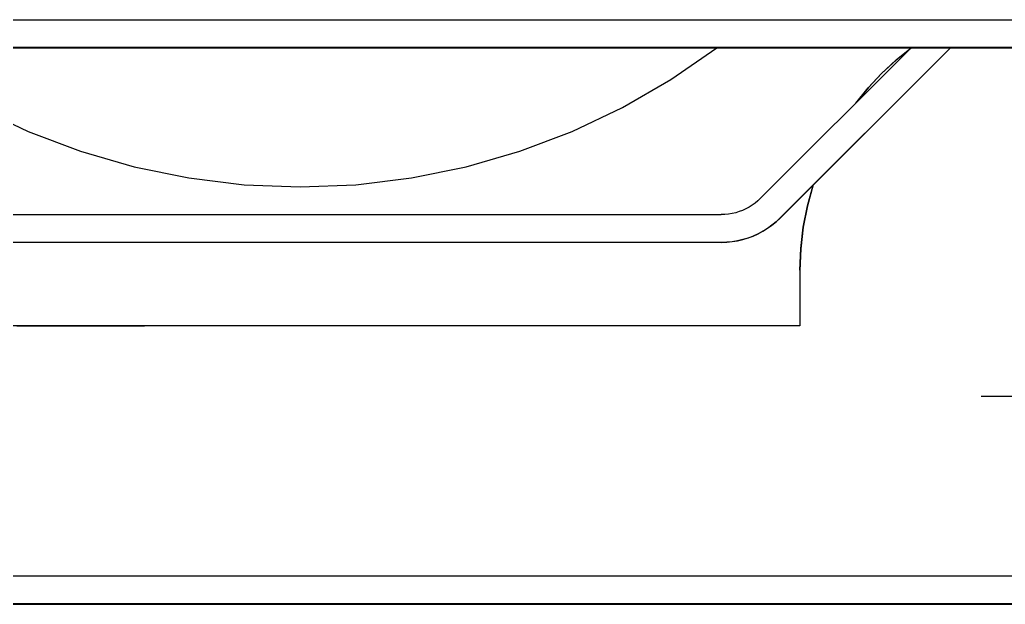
# Model space of a CAD drawing. Extents: x 0 to 634, y -8 to 556.
# Drawn here: x 590.48 to 608.23, y 250.26 to 260.78 of the extents above; entities that cross this region are included whole.
import ezdxf

# ---------------------------------------------------------------- set-up
doc = ezdxf.new("R2010")
doc.units = 0
doc.header["$LTSCALE"] = 0.5
doc.linetypes.add('CENTER', pattern=[50.8, 31.75, -6.35, 6.35, -6.35])
doc.layers.add('MSM_CENTER', color=1, linetype='CENTER')
doc.layers.add('MSM_CONTINUOUS', color=7, linetype='CONTINUOUS')

msp = doc.modelspace()

# ---------------------------------------------------------------- linework, layer by layer
at = {"layer": 'MSM_CENTER'}
msp.add_line((607.79, 254.004), (615.79, 254.004), dxfattribs=at)
at = {"layer": 'MSM_CONTINUOUS'}
for p, q in [((576.026, 260.783), (615.026, 260.783)), ((615.026, 260.283), (576.026, 260.283)), ((576.026, 260.277), (615.026, 260.277)), ((590.57, 260.281), (590.392, 260.281)), ((590.392, 260.281), (590.57, 260.281)), ((590.57, 260.279), (590.392, 260.279)), ((590.392, 260.279), (590.57, 260.279)), ((590.754, 260.281), (590.57, 260.281)), ((590.57, 260.281), (590.754, 260.281)), ((590.754, 260.279), (590.57, 260.279)), ((590.57, 260.279), (590.754, 260.279)), ((590.943, 260.281), (590.754, 260.281)), ((590.754, 260.281), (590.943, 260.281)), ((590.943, 260.279), (590.754, 260.279)), ((590.754, 260.279), (590.943, 260.279)), ((591.135, 260.281), (590.943, 260.281)), ((590.943, 260.281), (591.135, 260.281)), ((591.135, 260.279), (590.943, 260.279)), ((590.943, 260.279), (591.135, 260.279)), ((591.33, 260.281), (591.135, 260.281)), ((591.135, 260.281), (591.33, 260.281)), ((591.33, 260.279), (591.135, 260.279)), ((591.135, 260.279), (591.33, 260.279)), ((591.526, 260.281), (591.33, 260.281)), ((591.33, 260.281), (591.526, 260.281)), ((591.526, 260.279), (591.33, 260.279)), ((591.33, 260.279), (591.526, 260.279)), ((591.723, 260.281), (591.526, 260.281)), ((591.526, 260.281), (591.723, 260.281)), ((591.723, 260.279), (591.526, 260.279)), ((591.526, 260.279), (591.723, 260.279)), ((591.918, 260.281), (591.723, 260.281)), ((591.723, 260.281), (591.918, 260.281)), ((591.918, 260.279), (591.723, 260.279)), ((591.723, 260.279), (591.918, 260.279)), ((592.11, 260.281), (591.918, 260.281)), ((591.918, 260.281), (592.11, 260.281)), ((592.11, 260.279), (591.918, 260.279)), ((591.918, 260.279), (592.11, 260.279)), ((592.299, 260.281), (592.11, 260.281)), ((592.11, 260.281), (592.299, 260.281)), ((592.299, 260.279), (592.11, 260.279)), ((592.11, 260.279), (592.299, 260.279)), ((592.483, 260.281), (592.299, 260.281)), ((592.299, 260.281), (592.483, 260.281)), ((592.483, 260.279), (592.299, 260.279)), ((592.299, 260.279), (592.483, 260.279)), ((592.661, 260.281), (592.483, 260.281)), ((592.483, 260.281), (592.661, 260.281)), ((592.661, 260.279), (592.483, 260.279)), ((592.483, 260.279), (592.661, 260.279)), ((592.833, 260.281), (592.661, 260.281)), ((592.661, 260.281), (592.833, 260.281)), ((592.833, 260.279), (592.661, 260.279)), ((592.661, 260.279), (592.833, 260.279)), ((592.996, 260.281), (592.833, 260.281)), ((592.833, 260.281), (592.996, 260.281)), ((592.996, 260.279), (592.833, 260.279)), ((592.833, 260.279), (592.996, 260.279)), ((593.15, 260.281), (592.996, 260.281)), ((592.996, 260.281), (593.15, 260.281)), ((593.15, 260.279), (592.996, 260.279)), ((592.996, 260.279), (593.15, 260.279)), ((593.294, 260.281), (593.15, 260.281)), ((593.15, 260.281), (593.294, 260.281)), ((593.294, 260.279), (593.15, 260.279)), ((593.15, 260.279), (593.294, 260.279)), ((593.427, 260.281), (593.294, 260.281)), ((593.294, 260.281), (593.427, 260.281)), ((593.427, 260.279), (593.294, 260.279)), ((593.294, 260.279), (593.427, 260.279)), ((593.549, 260.281), (593.427, 260.281)), ((593.427, 260.281), (593.549, 260.281)), ((593.549, 260.279), (593.427, 260.279)), ((593.427, 260.279), (593.549, 260.279)), ((593.658, 260.281), (593.549, 260.281)), ((593.549, 260.281), (593.658, 260.281)), ((593.658, 260.279), (593.549, 260.279)), ((593.549, 260.279), (593.658, 260.279)), ((593.754, 260.281), (593.658, 260.281)), ((593.658, 260.281), (593.754, 260.281)), ((593.754, 260.279), (593.658, 260.279)), ((593.658, 260.279), (593.754, 260.279)), ((593.836, 260.281), (593.754, 260.281)), ((593.754, 260.281), (593.836, 260.281)), ((593.836, 260.279), (593.754, 260.279)), ((593.754, 260.279), (593.836, 260.279)), ((593.904, 260.281), (593.836, 260.281)), ((593.836, 260.281), (593.904, 260.281)), ((593.904, 260.279), (593.836, 260.279)), ((593.836, 260.279), (593.904, 260.279)), ((593.957, 260.281), (593.904, 260.281)), ((593.904, 260.281), (593.957, 260.281)), ((593.957, 260.279), (593.904, 260.279)), ((593.904, 260.279), (593.957, 260.279)), ((593.996, 260.281), (593.957, 260.281)), ((593.957, 260.281), (593.996, 260.281)), ((593.996, 260.279), (593.957, 260.279)), ((593.957, 260.279), (593.996, 260.279)), ((594.019, 260.281), (593.996, 260.281)), ((593.996, 260.281), (594.019, 260.281)), ((594.019, 260.279), (593.996, 260.279)), ((593.996, 260.279), (594.019, 260.279)), ((594.026, 260.281), (594.019, 260.281)), ((594.019, 260.281), (594.026, 260.281)), ((594.026, 260.279), (594.019, 260.279)), ((594.019, 260.279), (594.026, 260.279)), ((594.28, 260.282), (594.276, 260.282)), ((594.276, 260.282), (594.281, 260.282)), ((594.281, 260.278), (594.276, 260.278)), ((594.276, 260.278), (594.28, 260.278)), ((594.292, 260.282), (594.28, 260.282)), ((594.28, 260.278), (594.292, 260.278)), ((594.281, 260.282), (594.295, 260.282)), ((594.295, 260.278), (594.281, 260.278)), ((594.311, 260.282), (594.292, 260.282)), ((594.292, 260.278), (594.311, 260.278)), ((594.295, 260.282), (594.319, 260.282)), ((594.319, 260.278), (594.295, 260.278)), ((594.338, 260.282), (594.311, 260.282)), ((594.311, 260.278), (594.338, 260.278)), ((594.319, 260.282), (594.352, 260.282)), ((594.352, 260.278), (594.319, 260.278)), ((594.372, 260.282), (594.338, 260.282)), ((594.338, 260.278), (594.372, 260.278)), ((594.352, 260.282), (594.394, 260.282)), ((594.394, 260.278), (594.352, 260.278)), ((594.413, 260.282), (594.372, 260.282)), ((594.372, 260.278), (594.413, 260.278)), ((594.394, 260.282), (594.444, 260.282)), ((594.444, 260.278), (594.394, 260.278)), ((594.461, 260.282), (594.413, 260.282)), ((594.413, 260.278), (594.461, 260.278)), ((594.444, 260.282), (594.503, 260.282)), ((594.503, 260.278), (594.444, 260.278)), ((594.515, 260.282), (594.461, 260.282)), ((594.461, 260.278), (594.515, 260.278)), ((594.503, 260.282), (594.569, 260.282)), ((594.569, 260.278), (594.503, 260.278)), ((594.576, 260.282), (594.515, 260.282)), ((594.515, 260.278), (594.576, 260.278)), ((594.569, 260.282), (594.643, 260.282)), ((594.643, 260.278), (594.569, 260.278)), ((594.643, 260.282), (594.576, 260.282)), ((594.576, 260.278), (594.643, 260.278)), ((594.715, 260.282), (594.643, 260.282)), ((594.643, 260.282), (594.723, 260.282)), ((594.723, 260.278), (594.643, 260.278)), ((594.643, 260.278), (594.715, 260.278)), ((594.792, 260.282), (594.715, 260.282)), ((594.715, 260.278), (594.792, 260.278)), ((594.723, 260.282), (594.81, 260.282)), ((594.81, 260.278), (594.723, 260.278)), ((594.873, 260.282), (594.792, 260.282)), ((594.792, 260.278), (594.873, 260.278)), ((594.81, 260.282), (594.901, 260.282)), ((594.901, 260.278), (594.81, 260.278)), ((594.959, 260.282), (594.873, 260.282)), ((594.873, 260.278), (594.959, 260.278)), ((594.901, 260.282), (594.998, 260.282)), ((594.998, 260.278), (594.901, 260.278)), ((595.048, 260.282), (594.959, 260.282)), ((594.959, 260.278), (595.048, 260.278)), ((594.998, 260.282), (595.099, 260.282)), ((595.099, 260.278), (594.998, 260.278)), ((595.14, 260.282), (595.048, 260.282)), ((595.048, 260.278), (595.14, 260.278)), ((595.099, 260.282), (595.203, 260.282)), ((595.203, 260.278), (595.099, 260.278)), ((595.235, 260.282), (595.14, 260.282)), ((595.14, 260.278), (595.235, 260.278)), ((595.203, 260.282), (595.309, 260.282)), ((595.309, 260.278), (595.203, 260.278)), ((595.331, 260.282), (595.235, 260.282)), ((595.235, 260.278), (595.331, 260.278)), ((595.309, 260.282), (595.418, 260.282)), ((595.418, 260.278), (595.309, 260.278)), ((595.428, 260.282), (595.331, 260.282)), ((595.331, 260.278), (595.428, 260.278)), ((595.418, 260.282), (595.635, 260.282)), ((595.526, 260.278), (595.418, 260.278)), ((595.526, 260.282), (595.428, 260.282)), ((595.428, 260.278), (595.625, 260.278)), ((595.625, 260.282), (595.526, 260.282)), ((595.635, 260.278), (595.526, 260.278)), ((595.722, 260.282), (595.625, 260.282)), ((595.625, 260.278), (595.722, 260.278)), ((595.635, 260.282), (595.744, 260.282)), ((595.744, 260.278), (595.635, 260.278)), ((595.818, 260.282), (595.722, 260.282)), ((595.722, 260.278), (595.818, 260.278)), ((595.744, 260.282), (595.85, 260.282)), ((595.85, 260.278), (595.744, 260.278)), ((595.913, 260.282), (595.818, 260.282)), ((595.818, 260.278), (595.913, 260.278)), ((595.85, 260.282), (595.954, 260.282)), ((595.954, 260.278), (595.85, 260.278)), ((596.005, 260.282), (595.913, 260.282)), ((595.913, 260.278), (596.005, 260.278)), ((595.954, 260.282), (596.055, 260.282)), ((596.055, 260.278), (595.954, 260.278)), ((596.094, 260.282), (596.005, 260.282)), ((596.005, 260.278), (596.094, 260.278)), ((596.055, 260.282), (596.151, 260.282)), ((596.151, 260.278), (596.055, 260.278)), ((596.18, 260.282), (596.094, 260.282)), ((596.094, 260.278), (596.18, 260.278)), ((596.151, 260.282), (596.243, 260.282)), ((596.243, 260.278), (596.151, 260.278)), ((596.261, 260.282), (596.18, 260.282)), ((596.18, 260.278), (596.261, 260.278)), ((596.243, 260.282), (596.33, 260.282)), ((596.33, 260.278), (596.243, 260.278)), ((596.338, 260.282), (596.261, 260.282)), ((596.261, 260.278), (596.338, 260.278)), ((596.33, 260.282), (596.41, 260.282)), ((596.41, 260.278), (596.33, 260.278)), ((596.41, 260.282), (596.338, 260.282)), ((596.338, 260.278), (596.41, 260.278)), ((596.477, 260.282), (596.41, 260.282)), ((596.41, 260.282), (596.484, 260.282)), ((596.484, 260.278), (596.41, 260.278)), ((596.41, 260.278), (596.477, 260.278)), ((596.538, 260.282), (596.477, 260.282)), ((596.477, 260.278), (596.538, 260.278)), ((596.484, 260.282), (596.55, 260.282)), ((596.55, 260.278), (596.484, 260.278)), ((596.592, 260.282), (596.538, 260.282)), ((596.538, 260.278), (596.592, 260.278)), ((596.55, 260.282), (596.609, 260.282)), ((596.609, 260.278), (596.55, 260.278)), ((596.64, 260.282), (596.592, 260.282)), ((596.592, 260.278), (596.64, 260.278)), ((596.609, 260.282), (596.659, 260.282)), ((596.659, 260.278), (596.609, 260.278)), ((596.681, 260.282), (596.64, 260.282)), ((596.64, 260.278), (596.681, 260.278)), ((596.659, 260.282), (596.701, 260.282)), ((596.701, 260.278), (596.659, 260.278)), ((596.715, 260.282), (596.681, 260.282)), ((596.681, 260.278), (596.715, 260.278)), ((596.701, 260.282), (596.734, 260.282)), ((596.734, 260.278), (596.701, 260.278)), ((596.742, 260.282), (596.715, 260.282)), ((596.715, 260.278), (596.742, 260.278)), ((596.734, 260.282), (596.757, 260.282)), ((596.757, 260.278), (596.734, 260.278)), ((596.761, 260.282), (596.742, 260.282)), ((596.742, 260.278), (596.761, 260.278)), ((596.757, 260.282), (596.772, 260.282)), ((596.772, 260.278), (596.757, 260.278)), ((596.773, 260.282), (596.761, 260.282)), ((596.761, 260.278), (596.773, 260.278)), ((596.772, 260.282), (596.776, 260.282)), ((596.776, 260.278), (596.772, 260.278)), ((596.776, 260.282), (596.773, 260.282)), ((596.773, 260.278), (596.776, 260.278)), ((597.034, 260.281), (597.026, 260.281)), ((597.026, 260.281), (597.034, 260.281)), ((597.034, 260.279), (597.026, 260.279)), ((597.026, 260.279), (597.034, 260.279)), ((597.057, 260.281), (597.034, 260.281)), ((597.034, 260.281), (597.057, 260.281)), ((597.057, 260.279), (597.034, 260.279)), ((597.034, 260.279), (597.057, 260.279)), ((597.096, 260.281), (597.057, 260.281)), ((597.057, 260.281), (597.096, 260.281)), ((597.096, 260.279), (597.057, 260.279)), ((597.057, 260.279), (597.096, 260.279)), ((597.149, 260.281), (597.096, 260.281)), ((597.096, 260.281), (597.149, 260.281)), ((597.149, 260.279), (597.096, 260.279)), ((597.096, 260.279), (597.149, 260.279)), ((597.217, 260.281), (597.149, 260.281)), ((597.149, 260.281), (597.217, 260.281)), ((597.217, 260.279), (597.149, 260.279)), ((597.149, 260.279), (597.217, 260.279)), ((597.299, 260.281), (597.217, 260.281)), ((597.217, 260.281), (597.299, 260.281)), ((597.299, 260.279), (597.217, 260.279)), ((597.217, 260.279), (597.299, 260.279)), ((597.395, 260.281), (597.299, 260.281)), ((597.299, 260.281), (597.395, 260.281)), ((597.395, 260.279), (597.299, 260.279)), ((597.299, 260.279), (597.395, 260.279)), ((597.504, 260.281), (597.395, 260.281)), ((597.395, 260.281), (597.504, 260.281)), ((597.504, 260.279), (597.395, 260.279)), ((597.395, 260.279), (597.504, 260.279)), ((597.625, 260.281), (597.504, 260.281)), ((597.504, 260.281), (597.625, 260.281)), ((597.625, 260.279), (597.504, 260.279)), ((597.504, 260.279), (597.625, 260.279)), ((597.759, 260.281), (597.625, 260.281)), ((597.625, 260.281), (597.759, 260.281)), ((597.759, 260.279), (597.625, 260.279)), ((597.625, 260.279), (597.759, 260.279)), ((597.903, 260.281), (597.759, 260.281)), ((597.759, 260.281), (597.903, 260.281)), ((597.903, 260.279), (597.759, 260.279)), ((597.759, 260.279), (597.903, 260.279)), ((598.057, 260.281), (597.903, 260.281)), ((597.903, 260.281), (598.057, 260.281)), ((598.057, 260.279), (597.903, 260.279)), ((597.903, 260.279), (598.057, 260.279)), ((598.22, 260.281), (598.057, 260.281)), ((598.057, 260.281), (598.22, 260.281)), ((598.22, 260.279), (598.057, 260.279)), ((598.057, 260.279), (598.22, 260.279)), ((598.392, 260.281), (598.22, 260.281)), ((598.22, 260.281), (598.392, 260.281)), ((598.392, 260.279), (598.22, 260.279)), ((598.22, 260.279), (598.392, 260.279)), ((598.57, 260.281), (598.392, 260.281)), ((598.392, 260.281), (598.57, 260.281)), ((598.57, 260.279), (598.392, 260.279)), ((598.392, 260.279), (598.57, 260.279)), ((598.754, 260.281), (598.57, 260.281)), ((598.57, 260.281), (598.754, 260.281)), ((598.754, 260.279), (598.57, 260.279)), ((598.57, 260.279), (598.754, 260.279)), ((598.943, 260.281), (598.754, 260.281)), ((598.754, 260.281), (598.943, 260.281)), ((598.943, 260.279), (598.754, 260.279)), ((598.754, 260.279), (598.943, 260.279)), ((599.135, 260.281), (598.943, 260.281)), ((598.943, 260.281), (599.135, 260.281)), ((599.135, 260.279), (598.943, 260.279)), ((598.943, 260.279), (599.135, 260.279)), ((599.33, 260.281), (599.135, 260.281)), ((599.135, 260.281), (599.33, 260.281)), ((599.33, 260.279), (599.135, 260.279)), ((599.135, 260.279), (599.33, 260.279)), ((599.526, 260.281), (599.33, 260.281)), ((599.33, 260.281), (599.526, 260.281)), ((599.526, 260.279), (599.33, 260.279)), ((599.33, 260.279), (599.526, 260.279)), ((599.723, 260.281), (599.526, 260.281)), ((599.526, 260.281), (599.723, 260.281)), ((599.723, 260.279), (599.526, 260.279)), ((599.526, 260.279), (599.723, 260.279)), ((599.918, 260.281), (599.723, 260.281)), ((599.723, 260.281), (599.918, 260.281)), ((599.918, 260.279), (599.723, 260.279)), ((599.723, 260.279), (599.918, 260.279)), ((600.11, 260.281), (599.918, 260.281)), ((599.918, 260.281), (600.11, 260.281)), ((600.11, 260.279), (599.918, 260.279)), ((599.918, 260.279), (600.11, 260.279)), ((600.299, 260.281), (600.11, 260.281)), ((600.11, 260.281), (600.299, 260.281)), ((600.299, 260.279), (600.11, 260.279)), ((600.11, 260.279), (600.299, 260.279)), ((600.483, 260.281), (600.299, 260.281)), ((600.299, 260.281), (600.483, 260.281)), ((600.483, 260.279), (600.299, 260.279)), ((600.299, 260.279), (600.483, 260.279)), ((600.661, 260.281), (600.483, 260.281)), ((600.483, 260.281), (600.661, 260.281)), ((600.661, 260.279), (600.483, 260.279)), ((600.483, 260.279), (600.661, 260.279)), ((600.833, 260.281), (600.661, 260.281)), ((600.661, 260.281), (600.833, 260.281)), ((600.833, 260.279), (600.661, 260.279)), ((600.661, 260.279), (600.833, 260.279)), ((600.996, 260.281), (600.833, 260.281)), ((600.833, 260.281), (600.996, 260.281)), ((600.996, 260.279), (600.833, 260.279)), ((600.833, 260.279), (600.996, 260.279)), ((601.15, 260.281), (600.996, 260.281)), ((600.996, 260.281), (601.15, 260.281)), ((601.15, 260.279), (600.996, 260.279)), ((600.996, 260.279), (601.15, 260.279)), ((601.294, 260.281), (601.15, 260.281)), ((601.15, 260.281), (601.294, 260.281)), ((601.294, 260.279), (601.15, 260.279)), ((601.15, 260.279), (601.294, 260.279)), ((601.427, 260.281), (601.294, 260.281)), ((601.294, 260.281), (601.427, 260.281)), ((601.427, 260.279), (601.294, 260.279)), ((601.294, 260.279), (601.427, 260.279)), ((601.549, 260.281), (601.427, 260.281)), ((601.427, 260.281), (601.549, 260.281)), ((601.549, 260.279), (601.427, 260.279)), ((601.427, 260.279), (601.549, 260.279)), ((601.658, 260.281), (601.549, 260.281)), ((601.549, 260.281), (601.658, 260.281)), ((601.658, 260.279), (601.549, 260.279)), ((601.549, 260.279), (601.658, 260.279)), ((601.754, 260.281), (601.658, 260.281)), ((601.658, 260.281), (601.754, 260.281)), ((601.754, 260.279), (601.658, 260.279)), ((601.658, 260.279), (601.754, 260.279)), ((601.836, 260.281), (601.754, 260.281)), ((601.754, 260.281), (601.836, 260.281)), ((601.836, 260.279), (601.754, 260.279)), ((601.754, 260.279), (601.836, 260.279)), ((601.904, 260.281), (601.836, 260.281)), ((601.836, 260.281), (601.904, 260.281)), ((601.904, 260.279), (601.836, 260.279)), ((601.836, 260.279), (601.904, 260.279)), ((601.957, 260.281), (601.904, 260.281)), ((601.904, 260.281), (601.957, 260.281)), ((601.957, 260.279), (601.904, 260.279)), ((601.904, 260.279), (601.957, 260.279)), ((601.996, 260.281), (601.957, 260.281)), ((601.957, 260.281), (601.996, 260.281)), ((601.996, 260.279), (601.957, 260.279)), ((601.957, 260.279), (601.996, 260.279)), ((602.019, 260.281), (601.996, 260.281)), ((601.996, 260.281), (602.019, 260.281)), ((602.019, 260.279), (601.996, 260.279)), ((601.996, 260.279), (602.019, 260.279)), ((602.026, 260.281), (602.019, 260.281)), ((602.019, 260.281), (602.026, 260.281)), ((602.026, 260.279), (602.019, 260.279)), ((602.019, 260.279), (602.026, 260.279)), ((602.205, 259.706), (603.033, 260.277)), ((603.705, 260.28), (603.701, 260.28)), ((603.701, 260.28), (603.705, 260.28)), ((603.714, 260.28), (603.705, 260.28)), ((603.705, 260.28), (603.717, 260.28)), ((603.73, 260.28), (603.714, 260.28)), ((603.717, 260.28), (603.736, 260.28)), ((603.752, 260.28), (603.73, 260.28)), ((603.736, 260.28), (603.763, 260.28)), ((603.78, 260.28), (603.752, 260.28)), ((603.763, 260.28), (603.798, 260.28)), ((603.813, 260.28), (603.78, 260.28)), ((603.798, 260.28), (603.839, 260.28)), ((603.853, 260.28), (603.813, 260.28)), ((603.819, 257.567), (606.53, 260.277)), ((603.839, 260.28), (603.887, 260.28)), ((603.897, 260.28), (603.853, 260.28)), ((603.887, 260.28), (603.941, 260.28)), ((603.947, 260.28), (603.897, 260.28)), ((603.941, 260.28), (604.002, 260.28)), ((604.002, 260.28), (603.947, 260.28)), ((604.061, 260.28), (604.002, 260.28)), ((604.002, 260.28), (604.068, 260.28)), ((604.124, 260.28), (604.061, 260.28)), ((604.068, 260.28), (604.139, 260.28)), ((604.191, 260.28), (604.124, 260.28)), ((604.139, 260.28), (604.214, 260.28)), ((607.237, 260.277), (604.173, 257.213)), ((607.239, 260.277), (604.173, 257.211)), ((604.261, 260.28), (604.191, 260.28)), ((604.214, 260.28), (604.293, 260.28)), ((604.334, 260.28), (604.261, 260.28)), ((604.293, 260.28), (604.376, 260.28)), ((604.41, 260.28), (604.334, 260.28)), ((604.376, 260.28), (604.461, 260.28)), ((604.487, 260.28), (604.41, 260.28)), ((604.461, 260.28), (604.548, 260.28)), ((604.566, 260.28), (604.487, 260.28)), ((604.548, 260.28), (604.637, 260.28)), ((604.646, 260.28), (604.566, 260.28)), ((604.637, 260.28), (604.726, 260.28)), ((604.726, 260.28), (604.646, 260.28)), ((604.807, 260.28), (604.726, 260.28)), ((604.726, 260.28), (604.816, 260.28)), ((604.887, 260.28), (604.807, 260.28)), ((604.816, 260.28), (604.904, 260.28)), ((604.966, 260.28), (604.887, 260.28)), ((604.904, 260.28), (604.992, 260.28)), ((605.043, 260.28), (604.966, 260.28)), ((604.992, 260.28), (605.077, 260.28)), ((605.119, 260.28), (605.043, 260.28)), ((605.077, 260.28), (605.16, 260.28)), ((605.192, 260.28), (605.119, 260.28)), ((605.16, 260.28), (605.239, 260.28)), ((605.262, 260.28), (605.192, 260.28)), ((605.239, 260.28), (605.314, 260.28)), ((605.329, 260.28), (605.262, 260.28)), ((605.314, 260.28), (605.385, 260.28)), ((605.392, 260.28), (605.329, 260.28)), ((605.385, 260.28), (605.451, 260.28)), ((605.451, 260.28), (605.392, 260.28)), ((605.506, 260.28), (605.451, 260.28)), ((605.451, 260.28), (605.512, 260.28)), ((605.556, 260.28), (605.506, 260.28)), ((605.512, 260.28), (605.566, 260.28)), ((605.6, 260.28), (605.556, 260.28)), ((605.566, 260.28), (605.614, 260.28)), ((605.64, 260.28), (605.6, 260.28)), ((605.614, 260.28), (605.655, 260.28)), ((605.673, 260.28), (605.64, 260.28)), ((605.655, 260.28), (605.69, 260.28)), ((605.701, 260.28), (605.673, 260.28)), ((605.69, 260.28), (605.717, 260.28)), ((605.723, 260.28), (605.701, 260.28)), ((605.717, 260.28), (605.736, 260.28)), ((605.739, 260.28), (605.723, 260.28)), ((605.736, 260.28), (605.748, 260.28)), ((605.748, 260.28), (605.739, 260.28)), ((605.751, 260.28), (605.748, 260.28)), ((605.748, 260.28), (605.751, 260.28)), ((606.257, 260.055), (606.533, 260.277)), ((606.538, 260.277), (606.264, 260.057)), ((605.998, 259.814), (606.257, 260.055)), ((606.264, 260.057), (606.006, 259.819)), ((601.334, 259.203), (602.205, 259.706)), ((605.756, 259.556), (605.998, 259.814)), ((606.006, 259.819), (605.765, 259.563)), ((605.533, 259.28), (605.756, 259.556)), ((605.765, 259.563), (605.543, 259.291)), ((589.719, 259.203), (590.629, 258.772)), ((600.424, 258.772), (601.334, 259.203)), ((590.629, 258.772), (591.57, 258.415)), ((599.483, 258.415), (600.424, 258.772)), ((591.57, 258.415), (592.536, 258.135)), ((598.517, 258.135), (599.483, 258.415)), ((592.536, 258.135), (593.522, 257.934)), ((597.531, 257.934), (598.517, 258.135)), ((593.522, 257.934), (594.521, 257.813)), ((596.532, 257.813), (597.531, 257.934)), ((594.521, 257.813), (595.526, 257.772)), ((595.526, 257.772), (596.532, 257.813)), ((604.769, 257.808), (604.663, 257.431)), ((604.663, 257.431), (604.768, 257.806)), ((603.819, 257.567), (603.772, 257.522)), ((603.555, 257.377), (603.495, 257.35)), ((603.612, 257.408), (603.555, 257.377)), ((603.668, 257.443), (603.612, 257.408)), ((603.721, 257.481), (603.668, 257.443)), ((603.772, 257.522), (603.721, 257.481)), ((604.587, 257.048), (604.663, 257.431)), ((604.663, 257.431), (604.588, 257.048)), ((587.941, 257.274), (603.112, 257.274)), ((603.178, 257.276), (603.112, 257.274)), ((603.243, 257.283), (603.178, 257.276)), ((603.307, 257.293), (603.243, 257.283)), ((603.371, 257.308), (603.307, 257.293)), ((603.434, 257.327), (603.371, 257.308)), ((603.495, 257.35), (603.434, 257.327)), ((604.101, 257.146), (604.173, 257.213)), ((604.173, 257.211), (604.101, 257.144)), ((604.173, 257.213), (604.173, 257.211)), ((603.862, 256.975), (603.946, 257.027)), ((603.946, 257.025), (603.862, 256.973)), ((603.946, 257.027), (604.025, 257.084)), ((604.025, 257.082), (603.946, 257.025)), ((604.025, 257.084), (604.101, 257.146)), ((604.101, 257.144), (604.025, 257.082)), ((604.542, 256.661), (604.587, 257.048)), ((604.588, 257.048), (604.542, 256.659)), ((603.5, 256.825), (603.594, 256.854)), ((603.594, 256.852), (603.5, 256.823)), ((603.594, 256.854), (603.686, 256.888)), ((603.686, 256.886), (603.594, 256.852)), ((603.686, 256.888), (603.776, 256.929)), ((603.776, 256.927), (603.686, 256.886)), ((603.776, 256.929), (603.862, 256.975)), ((603.862, 256.973), (603.776, 256.927)), ((603.112, 256.774), (587.941, 256.774)), ((603.112, 256.772), (587.941, 256.772)), ((603.112, 256.774), (603.21, 256.777)), ((603.21, 256.775), (603.112, 256.772)), ((603.112, 256.772), (603.112, 256.774)), ((603.21, 256.777), (603.308, 256.787)), ((603.308, 256.785), (603.21, 256.775)), ((603.308, 256.787), (603.405, 256.803)), ((603.405, 256.801), (603.308, 256.785)), ((603.405, 256.803), (603.5, 256.825)), ((603.5, 256.823), (603.405, 256.801)), ((604.526, 256.272), (604.542, 256.661)), ((604.542, 256.659), (604.526, 256.269)), ((604.526, 256.272), (604.526, 255.269)), ((604.526, 255.272), (586.526, 255.272)), ((604.526, 255.269), (586.526, 255.269)), ((590.427, 255.271), (590.654, 255.271)), ((590.654, 255.27), (590.427, 255.27)), ((590.654, 255.271), (590.875, 255.271)), ((590.875, 255.27), (590.654, 255.27)), ((590.875, 255.271), (591.088, 255.271)), ((591.088, 255.27), (590.875, 255.27)), ((591.088, 255.271), (591.294, 255.271)), ((591.294, 255.27), (591.088, 255.27)), ((591.294, 255.271), (591.49, 255.27)), ((591.49, 255.27), (591.294, 255.27)), ((591.675, 255.27), (591.49, 255.27)), ((591.49, 255.27), (591.675, 255.27)), ((591.848, 255.27), (591.675, 255.27)), ((591.675, 255.27), (591.848, 255.27)), ((592.008, 255.27), (591.848, 255.27)), ((591.848, 255.27), (592.008, 255.27)), ((592.154, 255.27), (592.008, 255.27)), ((592.008, 255.27), (592.154, 255.27)), ((592.284, 255.27), (592.154, 255.27)), ((592.154, 255.27), (592.284, 255.27)), ((592.399, 255.27), (592.284, 255.27)), ((592.284, 255.27), (592.399, 255.27)), ((592.498, 255.27), (592.399, 255.27)), ((592.399, 255.27), (592.498, 255.27)), ((592.58, 255.27), (592.498, 255.27)), ((592.498, 255.27), (592.58, 255.27)), ((592.644, 255.27), (592.58, 255.27)), ((592.58, 255.27), (592.644, 255.27)), ((592.69, 255.27), (592.644, 255.27)), ((592.644, 255.27), (592.69, 255.27)), ((592.717, 255.27), (592.69, 255.27)), ((592.69, 255.27), (592.717, 255.27)), ((592.726, 255.27), (592.717, 255.27)), ((592.717, 255.27), (592.726, 255.27)), ((575.526, 250.769), (615.526, 250.769)), ((615.026, 250.269), (576.026, 250.269)), ((576.026, 250.268), (615.026, 250.268)), ((611.826, 250.268), (579.226, 250.268)), ((583.015, 250.259), (611.826, 250.259))]:
    msp.add_line(p, q, dxfattribs=at)

doc.saveas('drawing.dxf')
